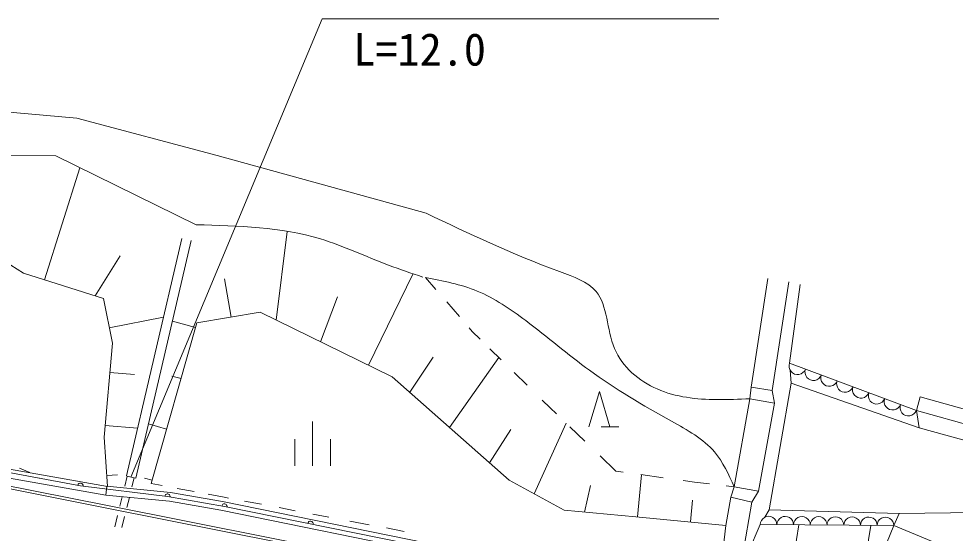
# Model space of a CAD drawing. Units: millimetres, scale not verified. Extents: x 40000 to 680000, y 20000 to 380000.
# Drawn here: x 164156 to 216955, y 300980 to 329985 of the extents above; entities that cross this region are included whole.
import ezdxf
from ezdxf.enums import TextEntityAlignment as Align

# ---------------------------------------------------------------- set-up
doc = ezdxf.new("R2010")
doc.units = ezdxf.units.MM
doc.header["$LTSCALE"] = 1000
doc.layers.add('M-TTL', color=7, linetype='Continuous', lineweight=13)
doc.styles.add('ＭＳ ゴシック', font='')
doc.styles.get('ＭＳ ゴシック').set_extended_font_data('MS Gothic')

msp = doc.modelspace()

# ---------------------------------------------------------------- linework, layer by layer
at = {"layer": 'M-TTL'}
for p, q in [((170473, 304151), (181269, 329985)), ((181269, 329985), (203620, 329985)), ((162929, 324781), (167431, 324385)), ((167431, 324385), (175344, 322276)), ((157719, 322333), (166245, 322256)), ((166245, 322256), (174156, 318373)), ((175344, 322276), (187135, 319015)), ((167607, 321587), (165608, 315267)), ((159257, 318851), (164429, 315640)), ((178675, 313001), (179294, 317985)), ((170227, 304217), (173345, 317600)), ((170762, 304093), (173881, 317475)), ((169880, 316627), (168468, 314362)), ((164429, 315640), (168927, 314217)), ((175763, 315323), (176127, 313170)), ((186380, 315590), (183868, 310459)), ((187670, 314728), (187084, 315405)), ((206384, 315344), (205444, 309215)), ((207571, 315162), (206630, 309033)), ((208213, 314996), (207617, 310571)), ((168927, 314217), (169437, 311688)), ((182128, 314308), (181174, 311778)), ((188999, 313190), (188283, 314018)), ((172313, 313168), (169263, 312553)), ((174204, 312845), (177764, 313447)), ((177764, 313447), (185201, 309806)), ((171617, 303786), (174204, 312845)), ((172825, 312943), (174126, 312572)), ((189718, 312358), (189547, 312556)), ((190161, 311924), (189718, 312358)), ((169437, 311688), (168981, 306389)), ((191356, 310754), (190713, 311383)), ((187518, 310913), (186200, 308926)), ((191220, 310887), (188450, 306942)), ((207617, 310571), (214762, 307907)), ((170686, 309924), (169296, 310044)), ((192816, 309324), (192080, 310045)), ((207696, 309438), (207644, 310177)), ((172791, 309843), (173305, 309696)), ((185201, 309806), (191811, 303980)), ((207696, 309438), (206465, 302295)), ((214922, 306925), (207696, 309438)), ((196289, 306976), (196889, 308976)), ((196889, 308976), (197489, 306976)), ((205444, 309215), (205377, 308567)), ((206630, 309033), (205444, 309215)), ((206756, 308321), (206630, 309033)), ((194120, 308047), (193667, 308490)), ((205377, 308567), (204489, 303594)), ((206756, 308321), (205377, 308567)), ((214762, 307907), (214977, 308677)), ((220871, 307028), (214977, 308677)), ((194476, 307703), (194120, 308047)), ((205867, 303348), (206756, 308321)), ((214762, 307907), (220741, 306233)), ((214762, 307907), (214922, 306925)), ((170852, 306898), (169038, 307055)), ((171474, 307147), (172494, 306856)), ((180724, 307275), (180724, 304775)), ((191897, 306830), (190701, 304958)), ((195016, 307183), (193221, 303202)), ((196062, 306174), (195219, 306987)), ((196989, 306976), (197989, 306976)), ((220604, 305363), (214922, 306925)), ((168981, 306389), (169162, 303623)), ((179724, 306275), (179724, 304775)), ((181724, 304775), (181724, 306275)), ((169162, 303623), (155929, 305957)), ((167638, 303660), (156057, 305789)), ((153687, 305460), (169123, 302402)), ((153715, 305608), (169152, 302549)), ((169075, 303131), (155842, 305464)), ((197814, 304485), (196927, 305340)), ((164204, 304641), (164776, 304397)), ((169728, 304268), (169122, 304228)), ((170135, 303633), (170274, 304200)), ((170274, 304200), (170227, 304217)), ((170663, 304104), (170274, 304200)), ((198229, 304426), (197814, 304485)), ((199261, 304280), (199046, 301901)), ((200496, 304106), (199237, 304284)), ((172542, 303051), (167638, 303660)), ((169075, 303131), (169124, 303629)), ((172717, 303277), (169124, 303629)), ((170537, 303592), (170663, 304104)), ((170663, 304104), (170762, 304093)), ((171244, 304093), (171670, 303972)), ((171617, 303786), (172246, 303667)), ((191811, 303980), (194898, 302277)), ((196395, 303664), (196058, 302172)), ((202251, 303858), (201621, 303947)), ((203097, 303758), (202251, 303858)), ((204489, 303594), (204042, 303647)), ((172650, 302781), (169075, 303131)), ((175647, 302769), (172717, 303277)), ((173089, 303509), (174048, 303329)), ((174840, 303180), (175744, 303011)), ((204489, 303594), (204299, 303015)), ((204489, 303594), (205867, 303348)), ((205491, 302733), (205867, 303348)), ((169152, 302549), (207473, 294931)), ((169856, 302500), (169989, 303042)), ((170252, 302436), (170392, 303002)), ((175754, 302489), (172542, 303051)), ((175555, 302278), (172650, 302781)), ((195191, 298801), (175647, 302769)), ((175744, 303011), (175979, 302966)), ((176880, 302795), (177845, 302612)), ((202143, 302845), (202032, 301615)), ((204299, 303015), (204016, 301425)), ((205491, 302733), (204299, 303015)), ((204616, 297776), (205491, 302733)), ((169123, 302402), (207444, 294783)), ((195091, 298311), (175555, 302278)), ((195149, 298576), (175754, 302489)), ((178843, 302423), (179746, 302252)), ((180734, 302064), (181647, 301891)), ((194898, 302277), (198944, 301911)), ((206213, 301886), (206465, 302295)), ((206465, 302295), (213786, 302085)), ((213786, 302085), (213492, 301411)), ((224877, 302245), (213786, 302085)), ((169569, 301333), (169731, 301990)), ((169976, 301313), (170126, 301921)), ((182818, 301669), (183912, 301462)), ((198944, 301911), (204016, 301425)), ((184885, 301277), (185893, 301086)), ((204016, 301425), (203815, 299575)), ((205301, 299934), (205957, 301471)), ((213492, 301411), (205957, 301471)), ((208144, 301453), (207815, 299509)), ((212195, 301421), (211759, 298842)), ((213492, 301411), (213071, 300394)), ((213492, 301411), (216843, 300023))]:
    msp.add_line(p, q, dxfattribs=at)
for centre, radius, start, end in [((208063, 310404), 477, 159.5497, 339.5498), ((208956, 310071), 477, 159.5497, 339.5498), ((209850, 309738), 477, 159.5497, 339.5498), ((210743, 309405), 477, 159.5497, 339.5498), ((211636, 309072), 477, 159.5497, 339.5498), ((212529, 308739), 477, 159.5497, 339.5498), ((213422, 308406), 477, 159.5497, 339.5498), ((214315, 308073), 477, 159.5497, 339.5498), ((167638, 303660), 150, 352.9151, 169.5824), ((172542, 303051), 150, 350.0771, 172.9151), ((175754, 302489), 150, 348.5949, 170.0771), ((180603, 301511), 150, 348.5949, 168.5949), ((206428, 301467), 471, 359.5431, 179.5431), ((207370, 301460), 471, 359.5431, 179.5431), ((208312, 301452), 471, 359.5431, 179.5431), ((209254, 301445), 471, 359.5431, 179.5431), ((210196, 301437), 471, 359.5431, 179.5431), ((211138, 301430), 471, 359.5431, 179.5431), ((212079, 301422), 471, 359.5431, 179.5431), ((213021, 301415), 471, 359.5431, 179.5431)]:
    msp.add_arc(centre, radius, start, end, dxfattribs=at)
for points, knots in [([(205377, 308567), (204758, 308539), (204139, 308510), (203515, 308516), (202371, 308525), (201212, 308647), (200151, 309114), (199120, 309568), (198181, 310348), (197742, 311400), (197296, 312469), (197366, 313821), (196702, 314612), (196242, 315159), (195431, 315439), (194650, 315728), (191905, 316743), (189520, 317879), (187135, 319015)], [0, 0, 0, 0, 1, 1, 1, 2, 2, 2, 3, 3, 3, 4, 4, 4, 5, 5, 5, 6, 6, 6, 6]), ([(174156, 318373), (176545, 318308), (178935, 318242), (181173, 317570), (182473, 317179), (183722, 316584), (185003, 316097), (185643, 315854), (186292, 315638), (186941, 315422)], [0, 0, 0, 0, 1, 1, 1, 2, 2, 2, 3, 3, 3, 3]), ([(187084, 315405), (188083, 315208), (189082, 315011), (190007, 314629), (190986, 314225), (191881, 313614), (192741, 312967), (193965, 312045), (195117, 311052), (196334, 310165), (197788, 309107), (199335, 308200), (200955, 307296), (201844, 306799), (202755, 306304), (203384, 305561), (203860, 304999), (204174, 304297), (204489, 303594)], [0, 0, 0, 0, 1, 1, 1, 2, 2, 2, 3, 3, 3, 4, 4, 4, 5, 5, 5, 6, 6, 6, 6])]:
    msp.add_open_spline(points, degree=3, knots=knots, dxfattribs=at)

# ---------------------------------------------------------------- texts
at = {"layer": 'M-TTL', "style": 'ＭＳ ゴシック'}
msp.add_text('L=12.0', height=1833, dxfattribs=at).set_placement((183016, 328257), align=Align.MIDDLE_LEFT)

doc.saveas('drawing.dxf')
